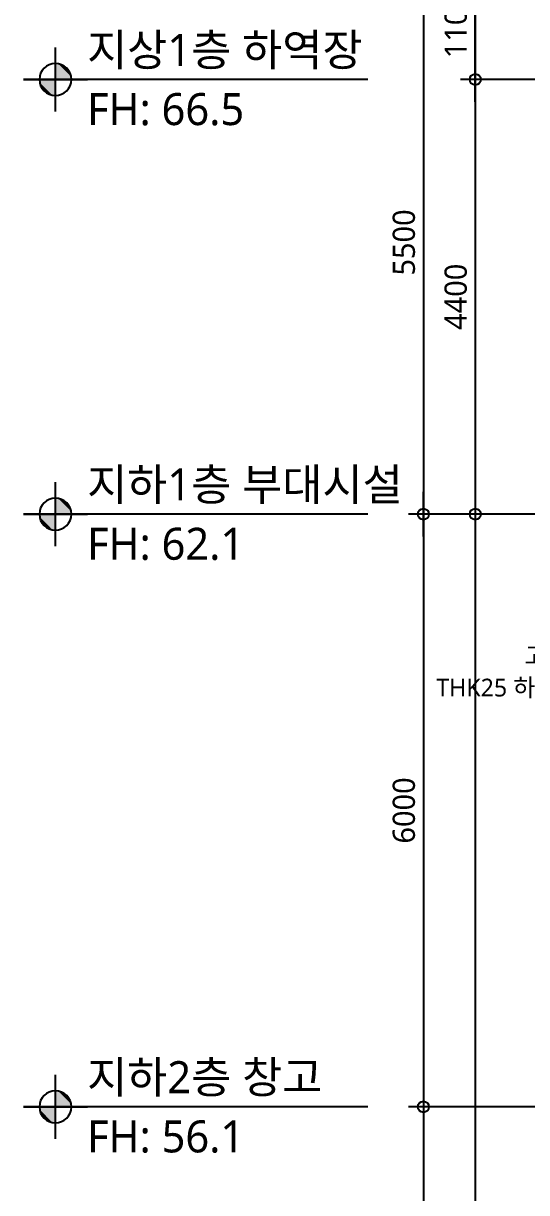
# Model space of a CAD drawing. Header units: millimetres. Extents: x -65167 to 413267, y -17142 to 66587.
# Drawn here: x 252875 to 257972, y 13556 to 25393 of the extents above; entities that cross this region are included whole.
import ezdxf
from ezdxf.enums import TextEntityAlignment as Align

# ---------------------------------------------------------------- set-up
doc = ezdxf.new("R2010")
doc.units = ezdxf.units.MM
doc.header["$LTSCALE"] = 75
doc.header["$MEASUREMENT"] = 0
doc.header["$PDSIZE"] = -10
doc.layers.get('0').update_dxf_attribs({"linetype": 'CONTINUOUS'})
doc.layers.get('Defpoints').update_dxf_attribs({"color": 171, "linetype": 'CONTINUOUS'})
for name, color, linetype in [('NDIM', 7, 'CONTINUOUS'), ('SYM', 7, 'CONTINUOUS'), ('TEXT(AXIS)', 2, 'CONTINUOUS'), ('TEXT(MIN)', 7, 'CONTINUOUS')]:
    doc.layers.add(name, color=color, linetype=linetype)
doc.styles.add('CGS', font='cgse', dxfattribs={"bigfont": 'cgs'})
doc.styles.add('나눔바른고딕', font='NanumBarunGothic.ttf')
doc.dimstyles.new('NDIM 1200', dxfattribs={"dimscale": 75, "dimtxt": 3, "dimasz": 1, "dimexe": 2, "dimexo": 2, "dimgap": 1, "dimtad": 1, "dimdec": 0, "dimdsep": 46, "dimtxsty": 'CGS', "dimblk": 'DOT0', "dimcen": 1, "dimdle": 8, "dimclrd": 256, "dimclre": 256, "dimclrt": 256, "dimadec": 0, "dimazin": 0, "dimtfac": 1, "dimtdec": 0, "dimtix": 1, "dimtmove": 2, "dimatfit": 3, "dimldrblk": 'DOT0', "dimfxl": 1, "dimtolj": 1, "dimtzin": 0, "dimlwd": -1, "dimlwe": -1, "dimarcsym": 0})

# ---------------------------------------------------------------- blocks, each defined once
blk = doc.blocks.new('A$C19853FC8')
at = {"layer": 'SYM'}
for p, q in [((1800, 0), (1800, 3600)), ((3600, 1800), (0, 1800))]:
    blk.add_line(p, q, dxfattribs=at)
blk.add_circle((1800, 1800), 900, dxfattribs=at)
for points in [[(900, 1800), (1800, 2700), (914, 1959), (1643, 2686)], [(914, 1959), (1643, 2686), (954, 2112), (1492, 2646)], [(954, 2112), (1492, 2646), (1025, 2260), (1346, 2576)], [(1025, 2260), (1346, 2576), (1109, 2378), (1222, 2491)], [(1800, 900), (2700, 1800), (1959, 914), (2686, 1643)], [(1959, 914), (2686, 1643), (2112, 954), (2646, 1492)], [(2112, 954), (2646, 1492), (2260, 1025), (2576, 1346)], [(2260, 1025), (2576, 1346), (2378, 1109), (2491, 1222)]]:
    blk.add_solid(points, dxfattribs=at)
at = {"layer": 'SYM', "linetype": 'Continuous'}
for points in [[(1800, 2700), (1800, 1800), (900, 1800)], [(2700, 1800), (1800, 900), (1800, 1800)]]:
    blk.add_solid(points, dxfattribs=at)
blk = doc.blocks.new('DOT0')
blk.add_line((-3, 0), (3, 0))
at = {"color": 6}
blk.add_circle((0, 0), 0.75, dxfattribs=at)
blk = doc.blocks.new('*D1047')
at = {"layer": 'Defpoints', "color": 0, "ltscale": 0.4, "transparency": 16777216}
for p in [(258802, 20425), (256927, 14425), (258802, 14425)]:
    blk.add_point(p, dxfattribs=at)
at = {"layer": 'NDIM', "ltscale": 0.4, "transparency": 16777216}
for p, q in [((258652, 20425), (256777, 20425)), ((256927, 20350), (256927, 14500)), ((258652, 14425), (256777, 14425))]:
    blk.add_line(p, q, dxfattribs=at)
at = {"layer": 'NDIM', "ltscale": 0.4, "transparency": 16777216, "xscale": 75, "yscale": 75, "zscale": 75}
for p, rotation in [((256927, 20425), 90), ((256927, 14425), 270)]:
    blk.add_blockref('DOT0', p, dxfattribs=dict(at, rotation=rotation))
at = {"layer": 'NDIM', "ltscale": 0.4, "transparency": 16777216, "insert": (256730, 17425), "char_height": 225, "attachment_point": 5, "rotation": 90, "style": '나눔바른고딕'}
blk.add_mtext('\\A1;6000', dxfattribs=at)
blk = doc.blocks.new('*D1048')
at = {"layer": 'Defpoints', "color": 0, "ltscale": 0.4, "transparency": 16777216}
for p in [(258802, 25925), (256927, 20425), (258802, 20425)]:
    blk.add_point(p, dxfattribs=at)
at = {"layer": 'NDIM', "ltscale": 0.4, "transparency": 16777216}
for p, q in [((258652, 25925), (256777, 25925)), ((256927, 25850), (256927, 20500)), ((258652, 20425), (256777, 20425))]:
    blk.add_line(p, q, dxfattribs=at)
at = {"layer": 'NDIM', "ltscale": 0.4, "transparency": 16777216, "xscale": 75, "yscale": 75, "zscale": 75}
for p, rotation in [((256927, 25925), 90), ((256927, 20425), 270)]:
    blk.add_blockref('DOT0', p, dxfattribs=dict(at, rotation=rotation))
at = {"layer": 'NDIM', "ltscale": 0.4, "transparency": 16777216, "insert": (256730, 23175), "char_height": 225, "attachment_point": 5, "rotation": 90, "style": '나눔바른고딕'}
blk.add_mtext('\\A1;5500', dxfattribs=at)
blk = doc.blocks.new('*D1049')
at = {"layer": 'Defpoints', "color": 0, "ltscale": 0.4, "transparency": 16777216}
for p in [(258802, 24825), (257452, 20425), (258802, 20425)]:
    blk.add_point(p, dxfattribs=at)
at = {"layer": 'NDIM', "ltscale": 0.4, "transparency": 16777216}
for p, q in [((258652, 24825), (257302, 24825)), ((257452, 24750), (257452, 20500)), ((258652, 20425), (257302, 20425))]:
    blk.add_line(p, q, dxfattribs=at)
at = {"layer": 'NDIM', "ltscale": 0.4, "transparency": 16777216, "xscale": 75, "yscale": 75, "zscale": 75}
for p, rotation in [((257452, 24825), 90), ((257452, 20425), 270)]:
    blk.add_blockref('DOT0', p, dxfattribs=dict(at, rotation=rotation))
at = {"layer": 'NDIM', "ltscale": 0.4, "transparency": 16777216, "insert": (257255, 22625), "char_height": 225, "attachment_point": 5, "rotation": 90, "style": '나눔바른고딕'}
blk.add_mtext('\\A1;4400', dxfattribs=at)
blk = doc.blocks.new('*D1050')
at = {"layer": 'Defpoints', "color": 0, "ltscale": 0.4, "transparency": 16777216}
for p in [(257452, 25925), (258802, 25925), (258802, 24825)]:
    blk.add_point(p, dxfattribs=at)
at = {"layer": 'NDIM', "ltscale": 0.4, "transparency": 16777216}
for p, q in [((258652, 25925), (257302, 25925)), ((257452, 24900), (257452, 25850)), ((258652, 24825), (257302, 24825))]:
    blk.add_line(p, q, dxfattribs=at)
at = {"layer": 'NDIM', "ltscale": 0.4, "transparency": 16777216, "xscale": 75, "yscale": 75, "zscale": 75}
for p, rotation in [((257452, 25925), 90), ((257452, 24825), 270)]:
    blk.add_blockref('DOT0', p, dxfattribs=dict(at, rotation=rotation))
at = {"layer": 'NDIM', "ltscale": 0.4, "transparency": 16777216, "insert": (257255, 25375), "char_height": 225, "attachment_point": 5, "rotation": 90, "style": '나눔바른고딕'}
blk.add_mtext('\\A1;1100', dxfattribs=at)

msp = doc.modelspace()

# ---------------------------------------------------------------- linework, layer by layer
at = {"layer": 'Defpoints', "ltscale": 1000}
for points in [[(256926.9, 9316.1), (282317.1, 9316.1), (282317.1, 56370.8), (256926.9, 56370.8)], [(257451.9, 9916.1), (281567.1, 9916.1), (281567.1, 55845.8), (257451.9, 55845.8)]]:
    msp.add_lwpolyline(points, close=True, dxfattribs=at)
at = {"layer": 'SYM', "ltscale": 1000}
for p, q in [((256364.1, 24825), (252875.1, 24825)), ((256364.1, 20425), (252875.1, 20425)), ((256364.1, 14425), (252875.1, 14425))]:
    msp.add_line(p, q, dxfattribs=at)

# ---------------------------------------------------------------- block references
at = {"ltscale": 1000, "xscale": -0.18, "yscale": 0.18, "zscale": 0.18}
for p in [(253523.1, 24501), (253523.1, 20101), (253523.1, 14101)]:
    msp.add_blockref('A$C19853FC8', p, dxfattribs=at)

# ---------------------------------------------------------------- texts
at = {"layer": 'TEXT(AXIS)', "style": '나눔바른고딕'}
for s, p in [('지상1층 하역장', (253520.1, 25125)), ('FH: 66.5', (253520.1, 24525)), ('지하1층 부대시설', (253520.1, 20725)), ('FH: 62.1', (253520.1, 20125)), ('지하2층 창고', (253520.1, 14725)), ('FH: 56.1', (253520.1, 14125))]:
    msp.add_text(s, height=324, dxfattribs=at).set_placement(p, align=Align.MIDDLE_LEFT)
at = {"layer": 'TEXT(MIN)', "style": '나눔바른고딕'}
for s, p in [('고무화아스팔트 복합방수', (257951, 18991.4)), ('THK25 하이브리드 저방사 단열재', (257057.4, 18669.1))]:
    msp.add_text(s, height=180, rotation=360, dxfattribs=at).set_placement(p, align=Align.MIDDLE_LEFT)

# ---------------------------------------------------------------- dimensions: what is measured, and where the dimension line sits
at = {"layer": 'NDIM', "ltscale": 0.4}
for base, p1, p2, angle, picture, middle in [((256926.9, 20425), (258801.9, 25925), (258801.9, 20425), 270, '*D1048', (256729.7, 23175)), ((257451.9, 25925), (258801.9, 24825), (258801.9, 25925), 90, '*D1050', (257254.7, 25375)), ((257451.9, 20425), (258801.9, 24825), (258801.9, 20425), 270, '*D1049', (257254.7, 22625)), ((256926.9, 14425), (258801.9, 20425), (258801.9, 14425), 270, '*D1047', (256729.6, 17425))]:
    dim = msp.add_linear_dim(base=base, p1=p1, p2=p2, angle=angle, dimstyle='NDIM 1200', override={"dimtxsty": '나눔바른고딕'}, dxfattribs=at)
    dim.commit()
    dim.dimension.update_dxf_attribs({"geometry": picture, "text_midpoint": middle})

doc.saveas('drawing.dxf')
